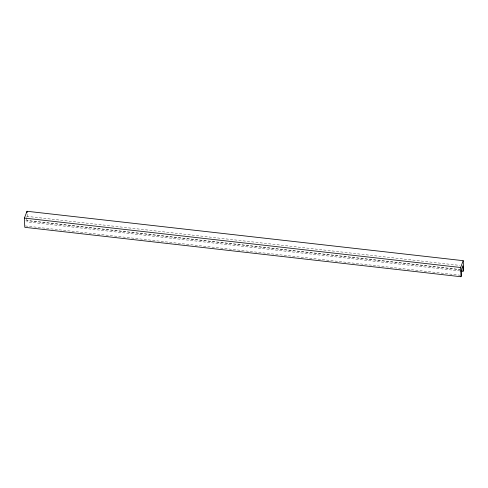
<?xml version="1.0" encoding="UTF-8"?>
<svg xmlns="http://www.w3.org/2000/svg" width="488" height="488" viewBox="0 0 488 488"><rect width="100%" height="100%" fill="white"/><g stroke="black" fill="none" stroke-linecap="round" stroke-linejoin="round"><path stroke-width="0.37" stroke-dasharray="2.44 1.83" d="M460.05 270.944L26.87 221.863L27.395 220.503L459.812 269.492M26.645 216.324L459.818 265.399M25.834 220.497L459.763 269.657M25.303 225.95L459.995 275.201M27.133 214.104L27.249 216.946M26.7 217.709L26.87 221.863"/><path stroke-width="0.73" d="M463.075 271.285L462.85 265.74L461.282 269.834L461.508 275.372L460.983 276.733L24.778 227.316L24.4 218.081L27.017 211.267L463.222 260.683L463.6 269.919L463.075 271.285L460.806 271.029M460.983 276.733L460.605 267.497L463.222 260.683M24.4 218.081L460.605 267.497M27.017 211.267L27.072 212.683"/></g></svg>
